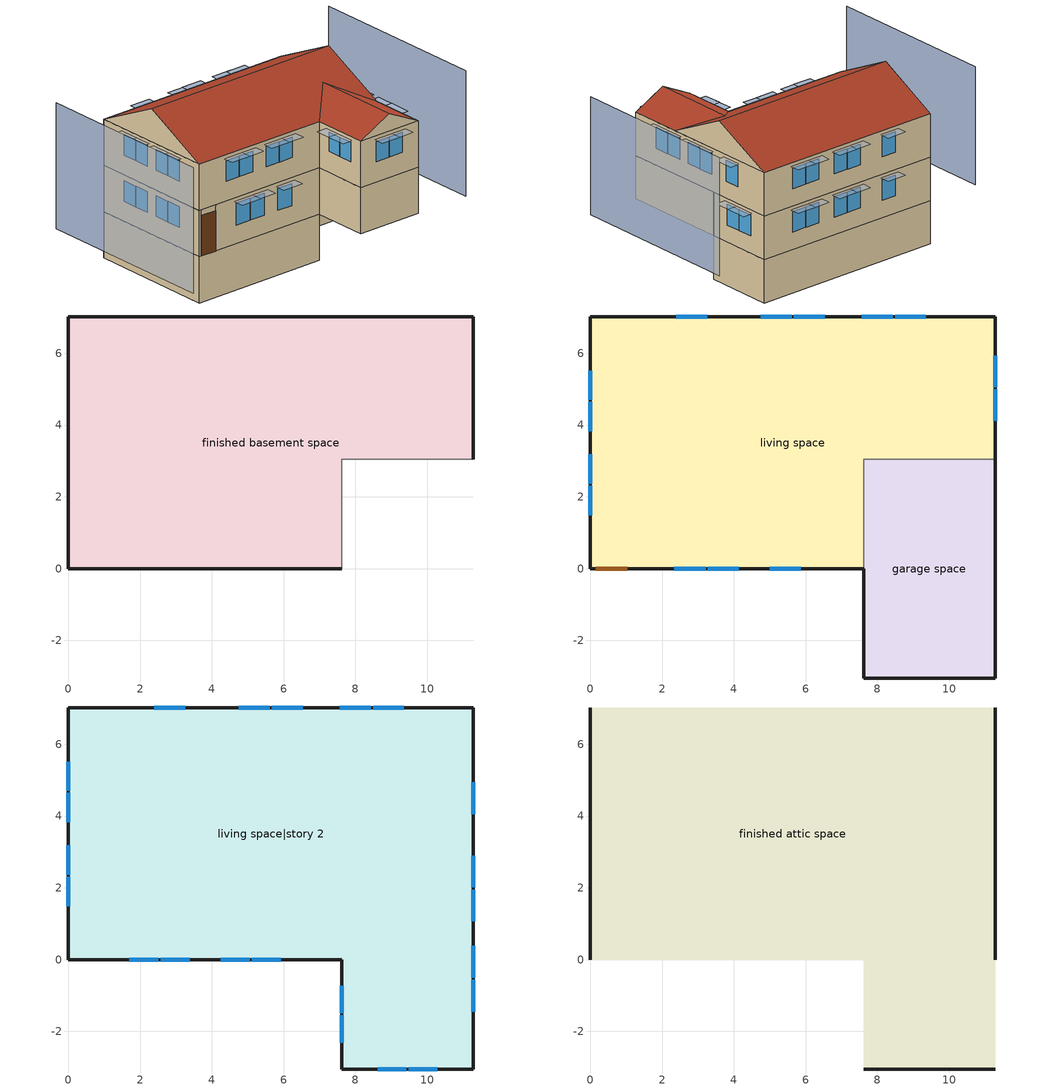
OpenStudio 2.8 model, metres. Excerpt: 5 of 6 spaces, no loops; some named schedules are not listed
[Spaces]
finished basement space
 floor foundation (FloorFndGrndFinB): 0,0 0,7.01 11.28,7.01 11.28,3.05 7.62,3.05 7.62,0 z-2.44
 wall foundation (WallFndGrndFinB): 11.28,3.05 11.28,7.01 0,7.01 0,0 7.62,0 z-2.44:0
 wall adiabatic (WallIntFinUninsFin): 7.62,0 7.62,3.05 11.28,3.05 z-2.44:0
garage space
 floor foundation (FloorFndGrndUnfinSlab): 7.62,-3.05 7.62,3.05 11.28,3.05 11.28,-3.05 z0
 wall outside (WallExtUninsUnfin): 7.62,0 7.62,-3.05 11.28,-3.05 11.28,3.05 z0:2.44
 wall to living space (WallIntFinInsUnfin Reversed): 11.28,3.05 7.62,3.05 7.62,0 z0:2.44
living space
 floor to finished basement space (FloorFinUninsFin): 0,0 0,7.01 11.28,7.01 11.28,3.05 7.62,3.05 7.62,0 z0
 wall outside (WallExtInsFin): 11.28,3.05 11.28,7.01 0,7.01 0,0 0.13,0 1.05,0 7.62,0 z0:2.44
 window (WindowConstruction): 2.34,0 3.21,0 / 3.27,0 4.14,0 / 5,0 5.86,0 / 9.35,7.01 8.49,7.01 / 8.43,7.01 7.57,7.01 / 6.53,7.01 5.67,7.01 / 5.61,7.01 4.75,7.01 / 3.25,7.01 2.39,7.01 z0.98:2.13; 0,5.52 0,4.7 / 0,4.64 0,3.83 / 0,3.18 0,2.37 / 0,2.31 0,1.49 z1.05:2.13; 11.28,4.12 11.28,5 / 11.28,5.06 11.28,5.94 z0.96:2.13
 door (Door): 0.15,0 1.02,0 z0:2.13
living space|story 2
 floor to garage space (FloorFinInsUnfin): 11.28,3.05 11.28,-3.05 7.62,-3.05 7.62,3.05 z2.44
 floor to living space (FloorFinUninsFin): 11.28,7.01 11.28,3.05 7.62,3.05 7.62,0 0,0 0,7.01 z2.44
 wall outside (WallExtInsFin): 0,7.01 0,0 7.62,0 7.62,-3.05 11.28,-3.05 11.28,7.01 0,7.01 z2.44:4.88
 window (WindowConstruction): 1.7,0 2.51,0 / 2.57,0 3.38,0 / 4.24,0 5.05,0 / 5.11,0 5.92,0 / 0,5.52 0,4.7 / 0,4.64 0,3.83 / 0,3.18 0,2.37 / 0,2.31 0,1.49 z3.49:4.57; 8.62,-3.05 9.42,-3.05 / 9.48,-3.05 10.27,-3.05 z3.51:4.57; 9.35,7.01 8.49,7.01 / 8.43,7.01 7.57,7.01 / 6.53,7.01 5.67,7.01 / 5.61,7.01 4.75,7.01 / 3.25,7.01 2.39,7.01 z3.42:4.57; 7.62,-0.73 7.62,-1.49 / 7.62,-1.55 7.62,-2.31 z3.56:4.57; 11.28,-1.45 11.28,-0.56 / 11.28,-0.5 11.28,0.38 / 11.28,1.07 11.28,1.95 / 11.28,2.01 11.28,2.9 / 11.28,4.05 11.28,4.94 z3.39:4.57
finished attic space
 floor to living space|story 2 (FloorFinUninsFin): 11.28,7.01 11.28,0 0,0 0,7.01 z4.88; 7.62,-3.05 7.62,0 11.28,0 11.28,-3.05 z4.88
 wall outside (WallExtInsFin): 0,3.51,6.63 0,7.01,4.88 0,0,4.88; 11.28,3.51,6.63 11.28,0,4.88 11.28,7.01,4.88; 7.62,-3.05,4.88 11.28,-3.05,4.88 9.45,-3.05,5.79
 roof outside (RoofFinInsExt): 0,3.51,6.63 11.28,3.51,6.63 11.28,7.01,4.88 0,7.01,4.88; 7.62,0,4.88 7.62,-3.05,4.88 9.45,-3.05,5.79 9.45,1.83,5.79; 11.28,0,4.88 9.45,1.83,5.79 9.45,-3.05,5.79 11.28,-3.05,4.88; 0,3.51,6.63 0,0,4.88 7.62,0,4.88 9.45,1.83,5.79 11.28,0,4.88 11.28,3.51,6.63
shading: -3.05,7.01 -3.05,-3.05 / 14.33,-3.05 14.33,7.01 z0:6.63; 5.2,0 4.09,0 4.09,-0.61 5.2,-0.61 z4.72; 2.66,0 1.55,0 1.55,-0.61 2.66,-0.61 z4.72; 3.53,0 2.42,0 2.42,-0.61 3.53,-0.61 z4.72; 6.07,0 4.96,0 4.96,-0.61 6.07,-0.61 z4.72; 3.36,0 2.19,0 2.19,-0.61 3.36,-0.61 z2.29; 0,1.34 0,2.46 -0.61,2.46 -0.61,1.34 z2.29; 9.57,-3.05 8.47,-3.05 8.47,-3.66 9.57,-3.66 z4.72; 4.29,0 3.12,0 3.12,-0.61 4.29,-0.61 z2.29; 0,2.21 0,3.33 -0.61,3.33 -0.61,2.21 z4.72; 2.24,7.01 3.4,7.01 3.4,7.62 2.24,7.62 z2.29; 10.43,-3.05 9.33,-3.05 9.33,-3.66 10.43,-3.66 z4.72; 6.02,0 4.84,0 4.84,-0.61 6.02,-0.61 z2.29; 5.52,7.01 6.68,7.01 6.68,7.62 5.52,7.62 z4.72; 8.34,7.01 9.5,7.01 9.5,7.62 8.34,7.62 z4.72; 7.62,-2.47 7.62,-1.4 7.01,-1.4 7.01,-2.47 z4.72; 7.41,7.01 8.58,7.01 8.58,7.62 7.41,7.62 z4.72; 4.59,7.01 5.76,7.01 5.76,7.62 4.59,7.62 z4.72; 2.24,7.01 3.4,7.01 3.4,7.62 2.24,7.62 z4.72; 8.34,7.01 9.5,7.01 9.5,7.62 8.34,7.62 z2.29; 11.28,5.09 11.28,3.9 11.89,3.9 11.89,5.09 z4.72; 7.41,7.01 8.58,7.01 8.58,7.62 7.41,7.62 z2.29; 5.52,7.01 6.68,7.01 6.68,7.62 5.52,7.62 z2.29; 7.62,-1.65 7.62,-0.58 7.01,-0.58 7.01,-1.65 z4.72; 4.59,7.01 5.76,7.01 5.76,7.62 4.59,7.62 z2.29; 0,4.55 0,5.67 -0.61,5.67 -0.61,4.55 z4.72; 0,3.68 0,4.8 -0.61,4.8 -0.61,3.68 z4.72; 0,1.34 0,2.46 -0.61,2.46 -0.61,1.34 z4.72; 0,4.55 0,5.67 -0.61,5.67 -0.61,4.55 z2.29; 0,3.68 0,4.8 -0.61,4.8 -0.61,3.68 z2.29; 11.28,6.09 11.28,4.91 11.89,4.91 11.89,6.09 z2.29; 11.28,5.15 11.28,3.97 11.89,3.97 11.89,5.15 z2.29; 0,2.21 0,3.33 -0.61,3.33 -0.61,2.21 z2.29; 11.28,-0.41 11.28,-1.6 11.89,-1.6 11.89,-0.41 z4.72; 11.28,0.53 11.28,-0.66 11.89,-0.66 11.89,0.53 z4.72; 11.28,2.1 11.28,0.91 11.89,0.91 11.89,2.1 z4.72; 11.28,3.05 11.28,1.86 11.89,1.86 11.89,3.05 z4.72
[Site]
Denver Intl Ap_CO_USA: Latitude {deg}=39.83; Longitude {deg}=-104.65; Time Zone {hr}=-7; Elevation {m}=1650; Terrain=Suburbs
[ClimateZones]
Climate Zone Institution Name 2=Building America; Climate Zone Document Year 2=0; Climate Zone Value 2=Cold
[Site:WaterMainsTemperature]
Calculation Method=Correlation; Annual Average Outdoor Air Temperature {C}=10.8753; Maximum Difference In Monthly Average Outdoor Air Temperatures {deltaC}=23.1524
[Site:GroundTemperature:Deep]
10.8753, 10.8753, 10.8753, 10.8753, 10.8753, 10.8753, 10.8753, 10.8753, 10.8753, 10.8753, 10.8753, 10.8753
[Building]
Building 1: North Axis {deg}=22.5; Standards Number of Stories=4; Standards Number of Above Ground Stories=3; Standards Building Type=singlefamilydetached; Standards Number of Living Units=1
[Material] Roughness=Rough
Name | Thickness {m} | Conductivity {W/m-K} | Density {kg/m3} | Specific Heat {J/kg-K} | Thermal Absorptance | Solar Absorptance | Visible Absorptance
Asphalt Shingles, Medium | 0.009525 | 0.162714 | 1121.4 | 1465.45 | 0.91 | 0.85 | 0.85
RoofSheathing | 0.01905 | 0.115458 | 512.64 | 1214.23
RoofIns | 0.23495 | 0.0475588 | 78.34581 | 1123.46
Drywall 0.5 in. | 0.0127 | 0.160291 | 801 | 837.4 | 0.9 | 0.5 | 0.1
FoundationExtVertIns | 0.051816 | 0.029427 | 32.04 | 1214.23
Concrete 8.0 in.; FootingMaterial | 0.2032 | 1.803125 | 2242.8 | 837.4 | 0.9
Concrete 4.0 in. | 0.1016 | 1.803125 | 2242.8 | 837.4 | 0.9
FloorIns | 0.1397 | 0.0489548 | 106.365 | 1151.69
Wood Floor | 0.015875 | 0.115458 | 544.68 | 1214.23
Floor Covering | 0.0127 | 0.0433444 | 54.468 | 1339.84 | 0.9 | 0.9
FloorFinStudAndAirFloor | 0.1397 | 0.557395 | 67.691 | 1210.98
Vinyl, Light | 0.009525 | 0.089435 | 177.822 | 1046.75 | 0.9 | 0.3 | 0.3
WallSheathing | 0.0127 | 0.115458 | 512.64 | 1214.23
WallStudAndCavity | 0.0889 | 0.054245 | 162.403 | 1178.92
WallStudAndCavity 1 | 0.0889 | 0.0548529 | 162.403 | 1178.92
WallStudAndCavity 2 | 0.0889 | 0.393744 | 83.0341 | 1211.67
WallStudAndCavity 3 | 0.0889 | 0.396154 | 83.0341 | 1211.67
WallStudAndCavity 4 | 0.0889 | 0.397942 | 83.0341 | 1211.67
res furniture material garage space | 0.1524 | 0.115458 | 640.8 | 1214.23 | 0.9 | 0.6 | 0.1
DoorMaterial | 0.04445 | 0.0612267 | 512.64 | 1214.23
[Construction]
RoofFinInsExt: Asphalt Shingles, Medium, RoofSheathing, RoofIns, Drywall 0.5 in.
WallFndGrndFinB: Concrete 8.0 in., Drywall 0.5 in.
FloorFndGrndFinB; FloorFndGrndUnfinSlab: Concrete 4.0 in.
FootingConstruction: FootingMaterial
FloorFinInsUnfin: FloorIns, RoofSheathing, Wood Floor, Floor Covering
FloorFinUninsFin: Drywall 0.5 in., FloorFinStudAndAirFloor, RoofSheathing, Wood Floor, Floor Covering
WallExtInsFin: Vinyl, Light, WallSheathing, WallStudAndCavity, Drywall 0.5 in.
WallIntFinInsUnfin Reversed: WallStudAndCavity 1, WallSheathing
WallExtUninsUnfin: Vinyl, Light, WallSheathing, WallStudAndCavity 2
WallIntFinUninsFin: Vinyl, Light, WallStudAndCavity 3, Drywall 0.5 in.
WallIntFinUninsFin 1: WallStudAndCavity 4, Drywall 0.5 in.
res furniture construction garage space; res furniture construction finished basement space; res furniture construction finished attic space; res furniture construction living space|story 2; res furniture construction living space: res furniture material garage space
WindowConstruction: WindowMaterial
Door: DoorMaterial
[WindowMaterial:Shade]
CoolingShade: Solar Transmittance=0.999; Solar Reflectance=0.00099; Visible Transmittance=0.999; Visible Reflectance=0.00099; Thermal Hemispherical Emissivity=1e-005; Thermal Transmittance=0.999; Thickness {m}=0.0001; Conductivity {W/m-K}=10000; Shade to Glass Distance {m}=0.001; Top Opening Multiplier=0; Bottom Opening Multiplier=0; Left-Side Opening Multiplier=0; Right-Side Opening Multiplier=0; Airflow Permeability=0
[WindowMaterial:SimpleGlazingSystem]
WindowMaterial: U-Factor {W/m2-K}=2.10086; Solar Heat Gain Coefficient=0.21
[ThermalZone] Use Ideal Air Loads=No
living zone: Thermostat=living zone temperature setpoint
garage zone: 
finished basement zone: Thermostat=finished basement zone temperature setpoint
res ds res ac asys ret air zone: Volume {m3}=0.25
[Space]
Name | Space Type | Thermal Zone | Building Unit
garage space | Space Type 1 | garage zone
living space; living space|story 2; finished attic space | Space Type 2 | living zone | unit 1
finished basement space | Space Type 3 | finished basement zone | unit 1
res ds res ac asys ret air space |  | res ds res ac asys ret air zone
[SpaceType]
Name | Standards Space Type
Space Type 1 | garage
Space Type 2 | living
Space Type 3 | finished basement
[BuildingUnit]
unit 1: Building Unit Type=Residential
[People:Definition] Number of People Calculation Method=People; Fraction Radiant=0.319734; Sensible Heat Fraction=0.573; Carbon Dioxide Generation Rate {m3/s-W}=0; Enable ASHRAE 55 Comfort Warnings=No; Mean Radiant Temperature Calculation Type=ZoneAveraged
Name | Number of People {people}
res occupants|finished basement space; res occupants|living space | 0.566933
res occupants|living space|story 2; res occupants|finished attic space | 0.753067
[People] Number of People Schedule=res occupants schedule; Activity Level Schedule=Schedule Ruleset 1; Multiplier=1
Name | People Definition | Space or SpaceType
res occupants|finished basement space | res occupants|finished basement space | finished basement space
res occupants|living space|story 2 | res occupants|living space|story 2 | living space|story 2
res occupants|finished attic space | res occupants|finished attic space | finished attic space
res occupants|living space | res occupants|living space | living space
[Foundation:Kiva] Wall Height Above Grade {m}=0.2032; Wall Depth Below Slab {m}=0.2032
Name | Exterior Vertical Insulation Material | Exterior Vertical Insulation Depth {m} | Footing Wall Construction
Foundation Kiva 1 | FoundationExtVertIns | 2.4384
Foundation Kiva 2 |  |  | FootingConstruction
[Foundation:Kiva:Settings]
Soil Conductivity {W/m-K}=1.731; Soil Density {kg/m3}=1842.3; Soil Specific Heat {J/kg-K}=418.7; Ground Solar Absorptivity=0.9; Ground Thermal Absorptivity=0.9; Ground Surface Roughness {m}=0.03; Far-Field Width {m}=40; Deep-Ground Boundary Condition=ZeroFlux; Deep-Ground Depth {m}=40; Minimum Cell Dimension {m}=0.02; Maximum Cell Growth Coefficient=1.5; Simulation Timestep=Hourly
[SurfaceProperty:ExposedFoundationPerimeter] Exposed Perimeter Calculation Method=TotalExposedPerimeter
Name | Total Exposed Perimeter {m}
Surface 28 | 29.8704
Surface 1 | 12.8016
[InternalMass:Definition] Design Level Calculation Method=SurfaceArea
Name | Construction | Surface Area {m2}
finished basement space Partition; living space Partition | WallIntFinUninsFin 1 | 59.7367
finished attic space Partition; living space|story 2 Partition | WallIntFinUninsFin 1 | 82.0334
res furniture mass garage space | res furniture construction garage space | 2.22967
res furniture mass finished basement space | res furniture construction finished basement space | 27.1648
res furniture mass finished attic space | res furniture construction finished attic space | 36.0835
res furniture mass living space|story 2 | res furniture construction living space|story 2 | 36.0835
res furniture mass living space | res furniture construction living space | 27.1648
[InternalMass] Multiplier=1
Name | Internal Mass Definition | Space or SpaceType
finished basement space Partition | finished basement space Partition | finished basement space
finished attic space Partition | finished attic space Partition | finished attic space
living space|story 2 Partition | living space|story 2 Partition | living space|story 2
living space Partition | living space Partition | living space
res furniture mass garage space | res furniture mass garage space | garage space
res furniture mass finished basement space | res furniture mass finished basement space | finished basement space
res furniture mass finished attic space | res furniture mass finished attic space | finished attic space
res furniture mass living space|story 2 | res furniture mass living space|story 2 | living space|story 2
res furniture mass living space | res furniture mass living space | living space
[ShadingControl]
WindowShadingControl: Shading Type=InteriorShade; Shading Device Material=CoolingShade; Shading Control Type=OnIfScheduleAllows; Schedule=Window shading schedule; Shading Control Is Scheduled=Yes
[WaterUse:Equipment:Definition]
Name | Peak Flow Rate {m3/s} | Target Temperature Schedule
res shower | 0.000274695 | res shower temperature schedule
res sink | 0.000212399 | res sink temperature schedule
res bath | 0.000429619 | res bath temperature schedule
res shower dist=0.0 | 0 | res shower temperature schedule
res sink dist=0.0 | 0 | res sink temperature schedule
res bath dist=0.0 | 0 | res bath temperature schedule
res cw | 0.000697118 | res cw temperature schedule
res dw | 6.66818e-05 | res dw temperature schedule
[WaterUse:Equipment] Space=living space|story 2
Name | Water Use Equipment Definition | Flow Rate Fraction Schedule
res shower | res shower | res shower schedule
res sink | res sink | res sink schedule
res bath | res bath | res bath schedule
res shower dist=0.0 | res shower dist=0.0 | res shower schedule
res sink dist=0.0 | res sink dist=0.0 | res sink schedule
res bath dist=0.0 | res bath dist=0.0 | res bath schedule
res cw | res cw | res cw schedule
res dw | res dw | res dw schedule
[OtherEquipment:Definition] Design Level Calculation Method=EquipmentLevel
Name | Design Level {W} | Fraction Latent | Fraction Radiant | Fraction Lost
res shower | 7899.46 | 0.487197 | 0 | 0
res sink | 2132.88 | 0.312222 | 0 | 0
res bath | 6337.27 | 0 | 0 | 0
res hot water distribution | 99.0622 | 0 | 0 | 0
res cd gas | 195712 | 0.05 | 0.06 | 0.85
res range gas | 375.952 | 0.2 | 0.18 | 0.5
res ds res ac asys SupSLkToLvEq; res ds res ac asys SupLatLkToLvEq; res ds res ac asys SupDCnToLvEq; res ds res ac asys SupDCnToAhEq; res ds res ac asys RetDCnToPlEq; res ds res ac asys RetDCnToAhEquip; res ds res ac asys SupSLkToAhEq; res ds res ac asys SupLatLkToAhEq; res ds res ac asys RetSLkEq; res ds res ac asys RetLatLkEq | 0
[OtherEquipment]
Name | Other Equipment Definition | Space or SpaceType | Schedule | Fuel Type
res shower | res shower | living space|story 2 | res shower schedule
res sink | res sink | living space|story 2 | res sink schedule
res bath | res bath | living space|story 2 | res bath schedule
res hot water distribution | res hot water distribution | living space|story 2 | res hot water distribution schedule
res cd gas | res cd gas | living space|story 2 | res cd gas schedule | NaturalGas
res range gas | res range gas | living space|story 2 | res range gas|false schedule | NaturalGas
res ds res ac asys SupSLkToLvEq | res ds res ac asys SupSLkToLvEq | living space|story 2 | Always On Discrete | None
res ds res ac asys SupLatLkToLvEq | res ds res ac asys SupLatLkToLvEq | living space|story 2 | Always On Discrete | None
res ds res ac asys SupDCnToLvEq | res ds res ac asys SupDCnToLvEq | living space|story 2 | Always On Discrete | None
res ds res ac asys SupDCnToAhEq | res ds res ac asys SupDCnToAhEq | garage space | Always On Discrete | None
res ds res ac asys RetDCnToPlEq | res ds res ac asys RetDCnToPlEq | res ds res ac asys ret air space | Always On Discrete | None
res ds res ac asys RetDCnToAhEquip | res ds res ac asys RetDCnToAhEquip | garage space | Always On Discrete | None
res ds res ac asys SupSLkToAhEq | res ds res ac asys SupSLkToAhEq | garage space | Always On Discrete | None
res ds res ac asys SupLatLkToAhEq | res ds res ac asys SupLatLkToAhEq | garage space | Always On Discrete | None
res ds res ac asys RetSLkEq | res ds res ac asys RetSLkEq | res ds res ac asys ret air space | Always On Discrete | None
res ds res ac asys RetLatLkEq | res ds res ac asys RetLatLkEq | res ds res ac asys ret air space | Always On Discrete | None
[ThermostatSetpoint:DualSetpoint] Heating Setpoint Temperature Schedule=res heating setpoint; Cooling Setpoint Temperature Schedule=res cooling setpoint
living zone temperature setpoint; finished basement zone temperature setpoint
[ElectricEquipment:Definition] Design Level Calculation Method=EquipmentLevel
Name | Design Level {W} | Fraction Latent | Fraction Radiant | Fraction Lost
res ceil fan non benchmark equip | 0 | 0 | 0.558 | 0.07
res ceil fan benchmark|finished basement space; res ceil fan benchmark|living space | 11.2499 | 0 | 0.558 | 0.07
res ceil fan benchmark|living space|story 2; res ceil fan benchmark|finished attic space | 14.9434 | 0 | 0.558 | 0.07
res refrig | 65.0889 | 0 | 0 | 0
res cw | 7800.9 | 0 | 0.48 | 0.2
res cd electric | 14731 | 0 | 0.6 | 0
res dw | 8743.86 | 0.15 | 0.36 | 0.25
res range electric | 35.9069 | 0.3 | 0.24 | 0.3
res misc plug loads|finished basement space; res misc plug loads|living space | 101.875 | 0.021 | 0.558 | 0.049
res misc plug loads|living space|story 2; res misc plug loads|finished attic space | 135.323 | 0.021 | 0.558 | 0.049
res infil_1 house fan; res infil_1 range fan; res infil_1 bath fan | 0 | 0 | 0 | 1
[ElectricEquipment]
Name | Electric Equipment Definition | Space or SpaceType | Schedule
res ceil fan non benchmark equip | res ceil fan non benchmark equip | living space|story 2 | res ceil fan master
res ceil fan benchmark|finished basement space | res ceil fan benchmark|finished basement space | finished basement space | res ceil fan benchmark|finished basement space schedule
res ceil fan benchmark|living space|story 2 | res ceil fan benchmark|living space|story 2 | living space|story 2 | res ceil fan benchmark|finished basement space schedule
res ceil fan benchmark|finished attic space | res ceil fan benchmark|finished attic space | finished attic space | res ceil fan benchmark|finished basement space schedule
res ceil fan benchmark|living space | res ceil fan benchmark|living space | living space | res ceil fan benchmark|finished basement space schedule
res refrig | res refrig | living space|story 2 | res refrig schedule
res cw | res cw | living space|story 2 | res cw schedule
res cd electric | res cd electric | living space|story 2 | res cd gas schedule
res dw | res dw | living space|story 2 | res dw schedule
res range electric | res range electric | living space|story 2 | res range gas|false schedule
res misc plug loads|finished basement space | res misc plug loads|finished basement space | finished basement space | res misc plug loads schedule
res misc plug loads|living space|story 2 | res misc plug loads|living space|story 2 | living space|story 2 | res misc plug loads schedule
res misc plug loads|finished attic space | res misc plug loads|finished attic space | finished attic space | res misc plug loads schedule
res misc plug loads|living space | res misc plug loads|living space | living space | res misc plug loads schedule
res infil_1 house fan | res infil_1 house fan | living space|story 2 | Always On Discrete
res infil_1 range fan | res infil_1 range fan | living space|story 2 | Always On Discrete
res infil_1 bath fan | res infil_1 bath fan | living space|story 2 | Always On Discrete
[Lights:Definition] Design Level Calculation Method=LightingLevel; Fraction Radiant=0.6; Fraction Visible=0.2; Return Air Fraction=0
Name | Lighting Level {W}
res lighting interior finished basement space; res lighting interior living space | 140.96
res lighting interior living space|story 2; res lighting interior finished attic space | 187.24
res lighting garage garage space | 8.19381
[Lights] Fraction Replaceable=1
Name | Lights Definition | Space or SpaceType | Schedule
res lighting interior finished basement space | res lighting interior finished basement space | finished basement space | res lighting interior
res lighting interior living space|story 2 | res lighting interior living space|story 2 | living space|story 2 | res lighting interior
res lighting interior finished attic space | res lighting interior finished attic space | finished attic space | res lighting interior
res lighting interior living space | res lighting interior living space | living space | res lighting interior
res lighting garage garage space | res lighting garage garage space | garage space | res lighting garage
[Exterior:Lights:Definition]
res lighting exterior: Design Level {W}=148.688
[Exterior:Lights]
res lighting exterior: Exterior Lights Definition=res lighting exterior; Schedule=res lighting exterior
[SpaceInfiltration:EffectiveLeakageArea]
res infil|garage space: Space or SpaceType=garage space; Schedule=Always On Discrete; Effective Air Leakage Area {cm2}=75.4291; Stack Coefficient=0.000129067; Wind Coefficient=4.38083e-05
[SpaceInfiltration:DesignFlowRate] Space or SpaceType=living space|story 2; Schedule=Always On Discrete; Design Flow Rate Calculation Method=Flow/Space; Design Flow Rate {m3/s}=0
res nv_1 flow; res infil_1 flow
[ZoneMixing] Schedule=Always On Continuous; Design Flow Rate Calculation Method=Flow/Zone; Design Flow Rate {m3/s}=0
Name | Zone | Source Zone
res ds res ac asys AhToLivMix | living zone | garage zone
res ds res ac asys LivToAhMix | garage zone | living zone
[Schedule:Ruleset]
Name | Default Day Schedule | Summer Design Day Schedule | Winter Design Day Schedule
res occupants schedule | Schedule Day 3 | res occupants schedule summer design | res occupants schedule winter design
Schedule Ruleset 1 | Schedule Day 4
Window shading schedule | Schedule Day 5
res shower schedule | Schedule Day 6
res sink schedule | Schedule Day 7
res bath schedule | Schedule Day 8
res hot water distribution schedule | Schedule Day 9
res heating setpoint | Schedule Day 12 | res heating setpoint summer design | res heating setpoint winter design
res cooling setpoint | Schedule Day 13 | res cooling setpoint summer design | res cooling setpoint winter design
res ceil fan benchmark|finished basement space schedule | Schedule Day 11
res refrig schedule | Schedule Day 16 | res refrig schedule summer design | res refrig schedule winter design
res cw schedule | Schedule Day 17
res cd gas schedule | Schedule Day 18
res dw schedule | Schedule Day 19
res range gas|false schedule | Schedule Day 22 | res range gas|false schedule summer design | res range gas|false schedule winter design
res lighting interior | Schedule Day 25 | res lighting interior summer design | res lighting interior winter design
res lighting garage | Schedule Day 28 | res lighting garage summer design | res lighting garage winter design
res lighting exterior | Schedule Day 31 | res lighting exterior summer design | res lighting exterior winter design
res misc plug loads schedule | Schedule Day 34 | res misc plug loads schedule summer design | res misc plug loads schedule winter design
[Schedule:Day]
Schedule Day 3; res occupants schedule winter design; Schedule Day 5; Schedule Day 6; Schedule Day 7; Schedule Day 8; Schedule Day 9: 24, 0, 0
res occupants schedule summer design: 24, 0, 1
Schedule Day 4: 24, 0, 112.539
[Schedule:Rule] Apply Sunday=Yes; Apply Monday=Yes; Apply Tuesday=Yes; Apply Wednesday=Yes; Apply Thursday=Yes; Apply Friday=Yes; Apply Saturday=Yes
Name | Schedule Ruleset | Rule Order | Day Schedule | Date Specification Type | Start Month | Start Day | End Month | End Day | Specific Month 1 | Specific Day 1 | Specific Month 2 | Specific Day 2 | Specific Month 3 | Specific Day 3 | Specific Month 4 | Specific Day 4 | Specific Month 5 | Specific Day 5 | Specific Month 6 | Specific Day 6 | Specific Month 7 | Specific Day 7 | Specific Month 8 | Specific Day 8 | Specific Month 9 | Specific Day 9 | Specific Month 10 | Specific Day 10 | Specific Month 11 | Specific Day 11 | Specific Month 12 | Specific Day 12 | Specific Month 13 | Specific Day 13 | Specific Month 14 | Specific Day 14 | Specific Month 15 | Specific Day 15 | Specific Month 16 | Specific Day 16 | Specific Month 17 | Specific Day 17 | Specific Month 18 | Specific Day 18 | Specific Month 19 | Specific Day 19 | Specific Month 20 | Specific Day 20 | Specific Month 21 | Specific Day 21 | Specific Month 22 | Specific Day 22 | Specific Month 23 | Specific Day 23 | Specific Month 24 | Specific Day 24 | Specific Month 25 | Specific Day 25 | Specific Month 26 | Specific Day 26 | Specific Month 27 | Specific Day 27 | Specific Month 28 | Specific Day 28 | Specific Month 29 | Specific Day 29 | Specific Month 30 | Specific Day 30 | Specific Month 31 | Specific Day 31 | Specific Month 32 | Specific Day 32 | Specific Month 33 | Specific Day 33 | Specific Month 34 | Specific Day 34 | Specific Month 35 | Specific Day 35 | Specific Month 36 | Specific Day 36 | Specific Month 37 | Specific Day 37 | Specific Month 38 | Specific Day 38 | Specific Month 39 | Specific Day 39 | Specific Month 40 | Specific Day 40 | Specific Month 41 | Specific Day 41 | Specific Month 42 | Specific Day 42 | Specific Month 43 | Specific Day 43 | Specific Month 44 | Specific Day 44 | Specific Month 45 | Specific Day 45 | Specific Month 46 | Specific Day 46 | Specific Month 47 | Specific Day 47 | Specific Month 48 | Specific Day 48 | Specific Month 49 | Specific Day 49 | Specific Month 50 | Specific Day 50 | Specific Month 51 | Specific Day 51 | Specific Month 52 | Specific Day 52 | Specific Month 53 | Specific Day 53
res occupants schedule allday rule1 | res occupants schedule | 11 | res occupants schedule allday1 | DateRange | 1 | 1 | 1 | 31
res occupants schedule allday rule2 | res occupants schedule | 10 | res occupants schedule allday2 | DateRange | 2 | 1 | 2 | 28
res occupants schedule allday rule3 | res occupants schedule | 9 | res occupants schedule allday3 | DateRange | 3 | 1 | 3 | 31
res occupants schedule allday rule4 | res occupants schedule | 8 | res occupants schedule allday4 | DateRange | 4 | 1 | 4 | 30
res occupants schedule allday rule5 | res occupants schedule | 7 | res occupants schedule allday5 | DateRange | 5 | 1 | 5 | 31
res occupants schedule allday rule6 | res occupants schedule | 6 | res occupants schedule allday6 | DateRange | 6 | 1 | 6 | 30
res occupants schedule allday rule7 | res occupants schedule | 5 | res occupants schedule allday7 | DateRange | 7 | 1 | 7 | 31
res occupants schedule allday rule8 | res occupants schedule | 4 | res occupants schedule allday8 | DateRange | 8 | 1 | 8 | 31
res occupants schedule allday rule9 | res occupants schedule | 3 | res occupants schedule allday9 | DateRange | 9 | 1 | 9 | 30
res occupants schedule allday rule10 | res occupants schedule | 2 | res occupants schedule allday10 | DateRange | 10 | 1 | 10 | 31
res occupants schedule allday rule11 | res occupants schedule | 1 | res occupants schedule allday11 | DateRange | 11 | 1 | 11 | 30
res occupants schedule allday rule12 | res occupants schedule | 0 | res occupants schedule allday12 | DateRange | 12 | 1 | 12 | 31
Window shading schedule allday rule1 | Window shading schedule | 11 | Window shading schedule allday1 | DateRange | 1 | 1 | 1 | 31
Window shading schedule allday rule2 | Window shading schedule | 10 | Window shading schedule allday2 | DateRange | 2 | 1 | 2 | 28
Window shading schedule allday rule3 | Window shading schedule | 9 | Window shading schedule allday3 | DateRange | 3 | 1 | 3 | 31
Window shading schedule allday rule4 | Window shading schedule | 8 | Window shading schedule allday4 | DateRange | 4 | 1 | 4 | 30
Window shading schedule allday rule5 | Window shading schedule | 7 | Window shading schedule allday5 | DateRange | 5 | 1 | 5 | 31
Window shading schedule allday rule6 | Window shading schedule | 6 | Window shading schedule allday6 | DateRange | 6 | 1 | 6 | 30
Window shading schedule allday rule7 | Window shading schedule | 5 | Window shading schedule allday7 | DateRange | 7 | 1 | 7 | 31
Window shading schedule allday rule8 | Window shading schedule | 4 | Window shading schedule allday8 | DateRange | 8 | 1 | 8 | 31
Window shading schedule allday rule9 | Window shading schedule | 3 | Window shading schedule allday9 | DateRange | 9 | 1 | 9 | 30
Window shading schedule allday rule10 | Window shading schedule | 2 | Window shading schedule allday10 | DateRange | 10 | 1 | 10 | 31
Window shading schedule allday rule11 | Window shading schedule | 1 | Window shading schedule allday11 | DateRange | 11 | 1 | 11 | 30
Window shading schedule allday rule12 | Window shading schedule | 0 | Window shading schedule allday12 | DateRange | 12 | 1 | 12 | 31
res shower schedule allday ruleset1 | res shower schedule | 6 | res shower schedule allday1 | SpecificDates |  |  |  |  | 1 | 1 | 1 | 8 | 1 | 15 | 1 | 22 | 1 | 29 | 2 | 5 | 2 | 12 | 2 | 19 | 2 | 26 | 3 | 5 | 3 | 12 | 3 | 19 | 3 | 26 | 4 | 2 | 4 | 9 | 4 | 16 | 4 | 23 | 4 | 30 | 5 | 7 | 5 | 14 | 5 | 21 | 5 | 28 | 6 | 4 | 6 | 11 | 6 | 18 | 6 | 25 | 7 | 2 | 7 | 9 | 7 | 16 | 7 | 23 | 7 | 30 | 8 | 6 | 8 | 13 | 8 | 20 | 8 | 27 | 9 | 3 | 9 | 10 | 9 | 17 | 9 | 24 | 10 | 1 | 10 | 8 | 10 | 15 | 10 | 22 | 10 | 29 | 11 | 5 | 11 | 12 | 11 | 19 | 11 | 26 | 12 | 3 | 12 | 10 | 12 | 17 | 12 | 24 | 12 | 31
res shower schedule allday ruleset2 | res shower schedule | 5 | res shower schedule allday2 | SpecificDates |  |  |  |  | 1 | 2 | 1 | 9 | 1 | 16 | 1 | 23 | 1 | 30 | 2 | 6 | 2 | 13 | 2 | 20 | 2 | 27 | 3 | 6 | 3 | 13 | 3 | 20 | 3 | 27 | 4 | 3 | 4 | 10 | 4 | 17 | 4 | 24 | 5 | 1 | 5 | 8 | 5 | 15 | 5 | 22 | 5 | 29 | 6 | 5 | 6 | 12 | 6 | 19 | 6 | 26 | 7 | 3 | 7 | 10 | 7 | 17 | 7 | 24 | 7 | 31 | 8 | 7 | 8 | 14 | 8 | 21 | 8 | 28 | 9 | 4 | 9 | 11 | 9 | 18 | 9 | 25 | 10 | 2 | 10 | 9 | 10 | 16 | 10 | 23 | 10 | 30 | 11 | 6 | 11 | 13 | 11 | 20 | 11 | 27 | 12 | 4 | 12 | 11 | 12 | 18 | 12 | 25
res shower schedule allday ruleset3 | res shower schedule | 4 | res shower schedule allday3 | SpecificDates |  |  |  |  | 1 | 3 | 1 | 10 | 1 | 17 | 1 | 24 | 1 | 31 | 2 | 7 | 2 | 14 | 2 | 21 | 2 | 28 | 3 | 7 | 3 | 14 | 3 | 21 | 3 | 28 | 4 | 4 | 4 | 11 | 4 | 18 | 4 | 25 | 5 | 2 | 5 | 9 | 5 | 16 | 5 | 23 | 5 | 30 | 6 | 6 | 6 | 13 | 6 | 20 | 6 | 27 | 7 | 4 | 7 | 11 | 7 | 18 | 7 | 25 | 8 | 1 | 8 | 8 | 8 | 15 | 8 | 22 | 8 | 29 | 9 | 5 | 9 | 12 | 9 | 19 | 9 | 26 | 10 | 3 | 10 | 10 | 10 | 17 | 10 | 24 | 10 | 31 | 11 | 7 | 11 | 14 | 11 | 21 | 11 | 28 | 12 | 5 | 12 | 12 | 12 | 19 | 12 | 26
res shower schedule allday ruleset4 | res shower schedule | 3 | res shower schedule allday4 | SpecificDates |  |  |  |  | 1 | 4 | 1 | 11 | 1 | 18 | 1 | 25 | 2 | 1 | 2 | 8 | 2 | 15 | 2 | 22 | 3 | 1 | 3 | 8 | 3 | 15 | 3 | 22 | 3 | 29 | 4 | 5 | 4 | 12 | 4 | 19 | 4 | 26 | 5 | 3 | 5 | 10 | 5 | 17 | 5 | 24 | 5 | 31 | 6 | 7 | 6 | 14 | 6 | 21 | 6 | 28 | 7 | 5 | 7 | 12 | 7 | 19 | 7 | 26 | 8 | 2 | 8 | 9 | 8 | 16 | 8 | 23 | 8 | 30 | 9 | 6 | 9 | 13 | 9 | 20 | 9 | 27 | 10 | 4 | 10 | 11 | 10 | 18 | 10 | 25 | 11 | 1 | 11 | 8 | 11 | 15 | 11 | 22 | 11 | 29 | 12 | 6 | 12 | 13 | 12 | 20 | 12 | 27
res shower schedule allday ruleset5 | res shower schedule | 2 | res shower schedule allday5 | SpecificDates |  |  |  |  | 1 | 5 | 1 | 12 | 1 | 19 | 1 | 26 | 2 | 2 | 2 | 9 | 2 | 16 | 2 | 23 | 3 | 2 | 3 | 9 | 3 | 16 | 3 | 23 | 3 | 30 | 4 | 6 | 4 | 13 | 4 | 20 | 4 | 27 | 5 | 4 | 5 | 11 | 5 | 18 | 5 | 25 | 6 | 1 | 6 | 8 | 6 | 15 | 6 | 22 | 6 | 29 | 7 | 6 | 7 | 13 | 7 | 20 | 7 | 27 | 8 | 3 | 8 | 10 | 8 | 17 | 8 | 24 | 8 | 31 | 9 | 7 | 9 | 14 | 9 | 21 | 9 | 28 | 10 | 5 | 10 | 12 | 10 | 19 | 10 | 26 | 11 | 2 | 11 | 9 | 11 | 16 | 11 | 23 | 11 | 30 | 12 | 7 | 12 | 14 | 12 | 21 | 12 | 28
res shower schedule allday ruleset6 | res shower schedule | 1 | res shower schedule allday6 | SpecificDates |  |  |  |  | 1 | 6 | 1 | 13 | 1 | 20 | 1 | 27 | 2 | 3 | 2 | 10 | 2 | 17 | 2 | 24 | 3 | 3 | 3 | 10 | 3 | 17 | 3 | 24 | 3 | 31 | 4 | 7 | 4 | 14 | 4 | 21 | 4 | 28 | 5 | 5 | 5 | 12 | 5 | 19 | 5 | 26 | 6 | 2 | 6 | 9 | 6 | 16 | 6 | 23 | 6 | 30 | 7 | 7 | 7 | 14 | 7 | 21 | 7 | 28 | 8 | 4 | 8 | 11 | 8 | 18 | 8 | 25 | 9 | 1 | 9 | 8 | 9 | 15 | 9 | 22 | 9 | 29 | 10 | 6 | 10 | 13 | 10 | 20 | 10 | 27 | 11 | 3 | 11 | 10 | 11 | 17 | 11 | 24 | 12 | 1 | 12 | 8 | 12 | 15 | 12 | 22 | 12 | 29
res shower schedule allday ruleset7 | res shower schedule | 0 | res shower schedule allday7 | SpecificDates |  |  |  |  | 1 | 7 | 1 | 14 | 1 | 21 | 1 | 28 | 2 | 4 | 2 | 11 | 2 | 18 | 2 | 25 | 3 | 4 | 3 | 11 | 3 | 18 | 3 | 25 | 4 | 1 | 4 | 8 | 4 | 15 | 4 | 22 | 4 | 29 | 5 | 6 | 5 | 13 | 5 | 20 | 5 | 27 | 6 | 3 | 6 | 10 | 6 | 17 | 6 | 24 | 7 | 1 | 7 | 8 | 7 | 15 | 7 | 22 | 7 | 29 | 8 | 5 | 8 | 12 | 8 | 19 | 8 | 26 | 9 | 2 | 9 | 9 | 9 | 16 | 9 | 23 | 9 | 30 | 10 | 7 | 10 | 14 | 10 | 21 | 10 | 28 | 11 | 4 | 11 | 11 | 11 | 18 | 11 | 25 | 12 | 2 | 12 | 9 | 12 | 16 | 12 | 23 | 12 | 30
res sink schedule allday ruleset1 | res sink schedule | 6 | res sink schedule allday1 | SpecificDates |  |  |  |  | 1 | 1 | 1 | 8 | 1 | 15 | 1 | 22 | 1 | 29 | 2 | 5 | 2 | 12 | 2 | 19 | 2 | 26 | 3 | 5 | 3 | 12 | 3 | 19 | 3 | 26 | 4 | 2 | 4 | 9 | 4 | 16 | 4 | 23 | 4 | 30 | 5 | 7 | 5 | 14 | 5 | 21 | 5 | 28 | 6 | 4 | 6 | 11 | 6 | 18 | 6 | 25 | 7 | 2 | 7 | 9 | 7 | 16 | 7 | 23 | 7 | 30 | 8 | 6 | 8 | 13 | 8 | 20 | 8 | 27 | 9 | 3 | 9 | 10 | 9 | 17 | 9 | 24 | 10 | 1 | 10 | 8 | 10 | 15 | 10 | 22 | 10 | 29 | 11 | 5 | 11 | 12 | 11 | 19 | 11 | 26 | 12 | 3 | 12 | 10 | 12 | 17 | 12 | 24 | 12 | 31
res sink schedule allday ruleset2 | res sink schedule | 5 | res sink schedule allday2 | SpecificDates |  |  |  |  | 1 | 2 | 1 | 9 | 1 | 16 | 1 | 23 | 1 | 30 | 2 | 6 | 2 | 13 | 2 | 20 | 2 | 27 | 3 | 6 | 3 | 13 | 3 | 20 | 3 | 27 | 4 | 3 | 4 | 10 | 4 | 17 | 4 | 24 | 5 | 1 | 5 | 8 | 5 | 15 | 5 | 22 | 5 | 29 | 6 | 5 | 6 | 12 | 6 | 19 | 6 | 26 | 7 | 3 | 7 | 10 | 7 | 17 | 7 | 24 | 7 | 31 | 8 | 7 | 8 | 14 | 8 | 21 | 8 | 28 | 9 | 4 | 9 | 11 | 9 | 18 | 9 | 25 | 10 | 2 | 10 | 9 | 10 | 16 | 10 | 23 | 10 | 30 | 11 | 6 | 11 | 13 | 11 | 20 | 11 | 27 | 12 | 4 | 12 | 11 | 12 | 18 | 12 | 25
res sink schedule allday ruleset3 | res sink schedule | 4 | res sink schedule allday3 | SpecificDates |  |  |  |  | 1 | 3 | 1 | 10 | 1 | 17 | 1 | 24 | 1 | 31 | 2 | 7 | 2 | 14 | 2 | 21 | 2 | 28 | 3 | 7 | 3 | 14 | 3 | 21 | 3 | 28 | 4 | 4 | 4 | 11 | 4 | 18 | 4 | 25 | 5 | 2 | 5 | 9 | 5 | 16 | 5 | 23 | 5 | 30 | 6 | 6 | 6 | 13 | 6 | 20 | 6 | 27 | 7 | 4 | 7 | 11 | 7 | 18 | 7 | 25 | 8 | 1 | 8 | 8 | 8 | 15 | 8 | 22 | 8 | 29 | 9 | 5 | 9 | 12 | 9 | 19 | 9 | 26 | 10 | 3 | 10 | 10 | 10 | 17 | 10 | 24 | 10 | 31 | 11 | 7 | 11 | 14 | 11 | 21 | 11 | 28 | 12 | 5 | 12 | 12 | 12 | 19 | 12 | 26
res sink schedule allday ruleset4 | res sink schedule | 3 | res sink schedule allday4 | SpecificDates |  |  |  |  | 1 | 4 | 1 | 11 | 1 | 18 | 1 | 25 | 2 | 1 | 2 | 8 | 2 | 15 | 2 | 22 | 3 | 1 | 3 | 8 | 3 | 15 | 3 | 22 | 3 | 29 | 4 | 5 | 4 | 12 | 4 | 19 | 4 | 26 | 5 | 3 | 5 | 10 | 5 | 17 | 5 | 24 | 5 | 31 | 6 | 7 | 6 | 14 | 6 | 21 | 6 | 28 | 7 | 5 | 7 | 12 | 7 | 19 | 7 | 26 | 8 | 2 | 8 | 9 | 8 | 16 | 8 | 23 | 8 | 30 | 9 | 6 | 9 | 13 | 9 | 20 | 9 | 27 | 10 | 4 | 10 | 11 | 10 | 18 | 10 | 25 | 11 | 1 | 11 | 8 | 11 | 15 | 11 | 22 | 11 | 29 | 12 | 6 | 12 | 13 | 12 | 20 | 12 | 27
res sink schedule allday ruleset5 | res sink schedule | 2 | res sink schedule allday5 | SpecificDates |  |  |  |  | 1 | 5 | 1 | 12 | 1 | 19 | 1 | 26 | 2 | 2 | 2 | 9 | 2 | 16 | 2 | 23 | 3 | 2 | 3 | 9 | 3 | 16 | 3 | 23 | 3 | 30 | 4 | 6 | 4 | 13 | 4 | 20 | 4 | 27 | 5 | 4 | 5 | 11 | 5 | 18 | 5 | 25 | 6 | 1 | 6 | 8 | 6 | 15 | 6 | 22 | 6 | 29 | 7 | 6 | 7 | 13 | 7 | 20 | 7 | 27 | 8 | 3 | 8 | 10 | 8 | 17 | 8 | 24 | 8 | 31 | 9 | 7 | 9 | 14 | 9 | 21 | 9 | 28 | 10 | 5 | 10 | 12 | 10 | 19 | 10 | 26 | 11 | 2 | 11 | 9 | 11 | 16 | 11 | 23 | 11 | 30 | 12 | 7 | 12 | 14 | 12 | 21 | 12 | 28
res sink schedule allday ruleset6 | res sink schedule | 1 | res sink schedule allday6 | SpecificDates |  |  |  |  | 1 | 6 | 1 | 13 | 1 | 20 | 1 | 27 | 2 | 3 | 2 | 10 | 2 | 17 | 2 | 24 | 3 | 3 | 3 | 10 | 3 | 17 | 3 | 24 | 3 | 31 | 4 | 7 | 4 | 14 | 4 | 21 | 4 | 28 | 5 | 5 | 5 | 12 | 5 | 19 | 5 | 26 | 6 | 2 | 6 | 9 | 6 | 16 | 6 | 23 | 6 | 30 | 7 | 7 | 7 | 14 | 7 | 21 | 7 | 28 | 8 | 4 | 8 | 11 | 8 | 18 | 8 | 25 | 9 | 1 | 9 | 8 | 9 | 15 | 9 | 22 | 9 | 29 | 10 | 6 | 10 | 13 | 10 | 20 | 10 | 27 | 11 | 3 | 11 | 10 | 11 | 17 | 11 | 24 | 12 | 1 | 12 | 8 | 12 | 15 | 12 | 22 | 12 | 29
res sink schedule allday ruleset7 | res sink schedule | 0 | res sink schedule allday7 | SpecificDates |  |  |  |  | 1 | 7 | 1 | 14 | 1 | 21 | 1 | 28 | 2 | 4 | 2 | 11 | 2 | 18 | 2 | 25 | 3 | 4 | 3 | 11 | 3 | 18 | 3 | 25 | 4 | 1 | 4 | 8 | 4 | 15 | 4 | 22 | 4 | 29 | 5 | 6 | 5 | 13 | 5 | 20 | 5 | 27 | 6 | 3 | 6 | 10 | 6 | 17 | 6 | 24 | 7 | 1 | 7 | 8 | 7 | 15 | 7 | 22 | 7 | 29 | 8 | 5 | 8 | 12 | 8 | 19 | 8 | 26 | 9 | 2 | 9 | 9 | 9 | 16 | 9 | 23 | 9 | 30 | 10 | 7 | 10 | 14 | 10 | 21 | 10 | 28 | 11 | 4 | 11 | 11 | 11 | 18 | 11 | 25 | 12 | 2 | 12 | 9 | 12 | 16 | 12 | 23 | 12 | 30
res bath schedule allday ruleset1 | res bath schedule | 6 | res bath schedule allday1 | SpecificDates |  |  |  |  | 1 | 1 | 1 | 8 | 1 | 15 | 1 | 22 | 1 | 29 | 2 | 5 | 2 | 12 | 2 | 19 | 2 | 26 | 3 | 5 | 3 | 12 | 3 | 19 | 3 | 26 | 4 | 2 | 4 | 9 | 4 | 16 | 4 | 23 | 4 | 30 | 5 | 7 | 5 | 14 | 5 | 21 | 5 | 28 | 6 | 4 | 6 | 11 | 6 | 18 | 6 | 25 | 7 | 2 | 7 | 9 | 7 | 16 | 7 | 23 | 7 | 30 | 8 | 6 | 8 | 13 | 8 | 20 | 8 | 27 | 9 | 3 | 9 | 10 | 9 | 17 | 9 | 24 | 10 | 1 | 10 | 8 | 10 | 15 | 10 | 22 | 10 | 29 | 11 | 5 | 11 | 12 | 11 | 19 | 11 | 26 | 12 | 3 | 12 | 10 | 12 | 17 | 12 | 24 | 12 | 31
res bath schedule allday ruleset2 | res bath schedule | 5 | res bath schedule allday2 | SpecificDates |  |  |  |  | 1 | 2 | 1 | 9 | 1 | 16 | 1 | 23 | 1 | 30 | 2 | 6 | 2 | 13 | 2 | 20 | 2 | 27 | 3 | 6 | 3 | 13 | 3 | 20 | 3 | 27 | 4 | 3 | 4 | 10 | 4 | 17 | 4 | 24 | 5 | 1 | 5 | 8 | 5 | 15 | 5 | 22 | 5 | 29 | 6 | 5 | 6 | 12 | 6 | 19 | 6 | 26 | 7 | 3 | 7 | 10 | 7 | 17 | 7 | 24 | 7 | 31 | 8 | 7 | 8 | 14 | 8 | 21 | 8 | 28 | 9 | 4 | 9 | 11 | 9 | 18 | 9 | 25 | 10 | 2 | 10 | 9 | 10 | 16 | 10 | 23 | 10 | 30 | 11 | 6 | 11 | 13 | 11 | 20 | 11 | 27 | 12 | 4 | 12 | 11 | 12 | 18 | 12 | 25
res bath schedule allday ruleset3 | res bath schedule | 4 | res bath schedule allday3 | SpecificDates |  |  |  |  | 1 | 3 | 1 | 10 | 1 | 17 | 1 | 24 | 1 | 31 | 2 | 7 | 2 | 14 | 2 | 21 | 2 | 28 | 3 | 7 | 3 | 14 | 3 | 21 | 3 | 28 | 4 | 4 | 4 | 11 | 4 | 18 | 4 | 25 | 5 | 2 | 5 | 9 | 5 | 16 | 5 | 23 | 5 | 30 | 6 | 6 | 6 | 13 | 6 | 20 | 6 | 27 | 7 | 4 | 7 | 11 | 7 | 18 | 7 | 25 | 8 | 1 | 8 | 8 | 8 | 15 | 8 | 22 | 8 | 29 | 9 | 5 | 9 | 12 | 9 | 19 | 9 | 26 | 10 | 3 | 10 | 10 | 10 | 17 | 10 | 24 | 10 | 31 | 11 | 7 | 11 | 14 | 11 | 21 | 11 | 28 | 12 | 5 | 12 | 12 | 12 | 19 | 12 | 26
res bath schedule allday ruleset4 | res bath schedule | 3 | res bath schedule allday4 | SpecificDates |  |  |  |  | 1 | 4 | 1 | 11 | 1 | 18 | 1 | 25 | 2 | 1 | 2 | 8 | 2 | 15 | 2 | 22 | 3 | 1 | 3 | 8 | 3 | 15 | 3 | 22 | 3 | 29 | 4 | 5 | 4 | 12 | 4 | 19 | 4 | 26 | 5 | 3 | 5 | 10 | 5 | 17 | 5 | 24 | 5 | 31 | 6 | 7 | 6 | 14 | 6 | 21 | 6 | 28 | 7 | 5 | 7 | 12 | 7 | 19 | 7 | 26 | 8 | 2 | 8 | 9 | 8 | 16 | 8 | 23 | 8 | 30 | 9 | 6 | 9 | 13 | 9 | 20 | 9 | 27 | 10 | 4 | 10 | 11 | 10 | 18 | 10 | 25 | 11 | 1 | 11 | 8 | 11 | 15 | 11 | 22 | 11 | 29 | 12 | 6 | 12 | 13 | 12 | 20 | 12 | 27
res bath schedule allday ruleset5 | res bath schedule | 2 | res bath schedule allday5 | SpecificDates |  |  |  |  | 1 | 5 | 1 | 12 | 1 | 19 | 1 | 26 | 2 | 2 | 2 | 9 | 2 | 16 | 2 | 23 | 3 | 2 | 3 | 9 | 3 | 16 | 3 | 23 | 3 | 30 | 4 | 6 | 4 | 13 | 4 | 20 | 4 | 27 | 5 | 4 | 5 | 11 | 5 | 18 | 5 | 25 | 6 | 1 | 6 | 8 | 6 | 15 | 6 | 22 | 6 | 29 | 7 | 6 | 7 | 13 | 7 | 20 | 7 | 27 | 8 | 3 | 8 | 10 | 8 | 17 | 8 | 24 | 8 | 31 | 9 | 7 | 9 | 14 | 9 | 21 | 9 | 28 | 10 | 5 | 10 | 12 | 10 | 19 | 10 | 26 | 11 | 2 | 11 | 9 | 11 | 16 | 11 | 23 | 11 | 30 | 12 | 7 | 12 | 14 | 12 | 21 | 12 | 28
res bath schedule allday ruleset6 | res bath schedule | 1 | res bath schedule allday6 | SpecificDates |  |  |  |  | 1 | 6 | 1 | 13 | 1 | 20 | 1 | 27 | 2 | 3 | 2 | 10 | 2 | 17 | 2 | 24 | 3 | 3 | 3 | 10 | 3 | 17 | 3 | 24 | 3 | 31 | 4 | 7 | 4 | 14 | 4 | 21 | 4 | 28 | 5 | 5 | 5 | 12 | 5 | 19 | 5 | 26 | 6 | 2 | 6 | 9 | 6 | 16 | 6 | 23 | 6 | 30 | 7 | 7 | 7 | 14 | 7 | 21 | 7 | 28 | 8 | 4 | 8 | 11 | 8 | 18 | 8 | 25 | 9 | 1 | 9 | 8 | 9 | 15 | 9 | 22 | 9 | 29 | 10 | 6 | 10 | 13 | 10 | 20 | 10 | 27 | 11 | 3 | 11 | 10 | 11 | 17 | 11 | 24 | 12 | 1 | 12 | 8 | 12 | 15 | 12 | 22 | 12 | 29
res bath schedule allday ruleset7 | res bath schedule | 0 | res bath schedule allday7 | SpecificDates |  |  |  |  | 1 | 7 | 1 | 14 | 1 | 21 | 1 | 28 | 2 | 4 | 2 | 11 | 2 | 18 | 2 | 25 | 3 | 4 | 3 | 11 | 3 | 18 | 3 | 25 | 4 | 1 | 4 | 8 | 4 | 15 | 4 | 22 | 4 | 29 | 5 | 6 | 5 | 13 | 5 | 20 | 5 | 27 | 6 | 3 | 6 | 10 | 6 | 17 | 6 | 24 | 7 | 1 | 7 | 8 | 7 | 15 | 7 | 22 | 7 | 29 | 8 | 5 | 8 | 12 | 8 | 19 | 8 | 26 | 9 | 2 | 9 | 9 | 9 | 16 | 9 | 23 | 9 | 30 | 10 | 7 | 10 | 14 | 10 | 21 | 10 | 28 | 11 | 4 | 11 | 11 | 11 | 18 | 11 | 25 | 12 | 2 | 12 | 9 | 12 | 16 | 12 | 23 | 12 | 30
res hot water distribution schedule allday rule1 | res hot water distribution schedule | 11 | res hot water distribution schedule allday1 | DateRange | 1 | 1 | 1 | 31
res hot water distribution schedule allday rule2 | res hot water distribution schedule | 10 | res hot water distribution schedule allday2 | DateRange | 2 | 1 | 2 | 28
res hot water distribution schedule allday rule3 | res hot water distribution schedule | 9 | res hot water distribution schedule allday3 | DateRange | 3 | 1 | 3 | 31
[Schedule:Constant]
Name | Value
Always On Discrete; res ceil fan master; Always On Continuous | 1
res shower temperature schedule; res sink temperature schedule; res bath temperature schedule | 43.3333
res cw temperature schedule | 33.6111
res dw temperature schedule | 51.6667
